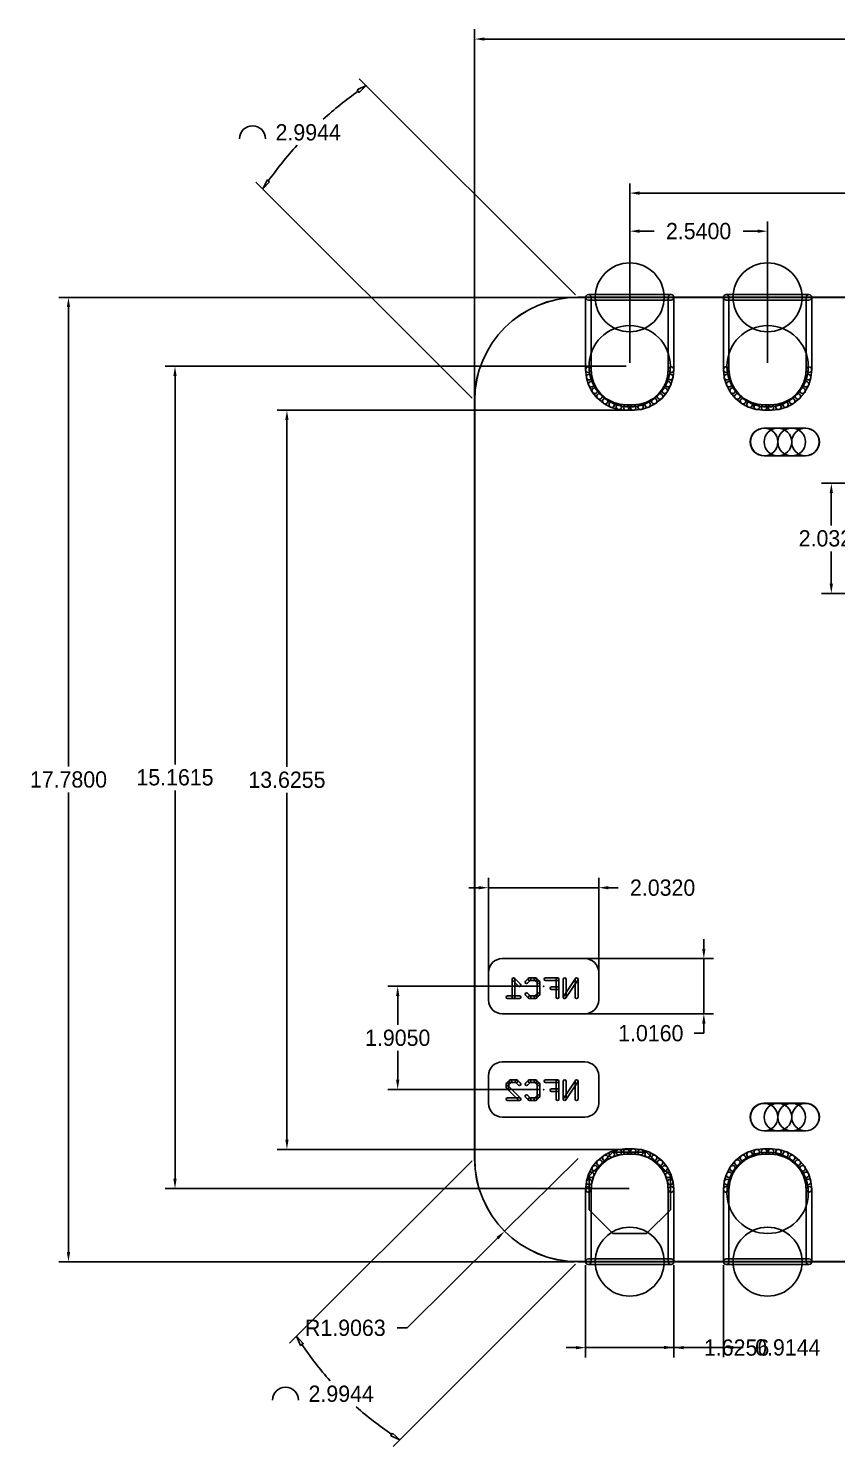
# Model space of a CAD drawing. Extents: x -18.4 to 16.5, y -12.3 to 13.8.
# Drawn here: x -18.38 to -3.49, y -12.3 to 13.85 of the extents above; entities that cross this region are included whole.
import ezdxf
from ezdxf.enums import TextEntityAlignment as Align

# ---------------------------------------------------------------- set-up
doc = ezdxf.new("R2010")
doc.units = 0
doc.layers.get('0').update_dxf_attribs({"linetype": 'CONTINUOUS'})
doc.layers.get('DEFPOINTS').update_dxf_attribs({"linetype": 'CONTINUOUS'})
for name, color, linetype in [('16', 5, 'CONTINUOUS'), ('17', 3, 'CONTINUOUS'), ('20', 6, 'CONTINUOUS'), ('24', 4, 'CONTINUOUS'), ('38', 7, 'CONTINUOUS')]:
    doc.layers.add(name, color=color, linetype=linetype)
doc.styles.add('VCDSTYLE03', font='txt')
doc.styles.add('VCDSTYLE33', font='txt', dxfattribs={"width": 0.98})
doc.dimstyles.new('VCDDIMSTYLE01', dxfattribs={"dimtxt": 0.3, "dimasz": 0.18, "dimexe": 0.18, "dimexo": 0.0625, "dimgap": 0.09, "dimtad": 0, "dimtih": 1, "dimtoh": 1, "dimdec": 4, "dimzin": 12, "dimtxsty": 'VCDSTYLE33', "dimsah": 1, "dimcen": 0.09, "dimazin": 3, "dimtfac": 1, "dimtdec": 4, "dimtmove": 0, "dimatfit": 3, "dimtolj": 1, "dimtzin": 0})
doc.dimstyles.new('VCDDIMSTYLE02', dxfattribs={"dimtxt": 0.3, "dimasz": 0.18, "dimexe": 0.18, "dimexo": 0.0625, "dimgap": 0.09, "dimtad": 0, "dimtih": 1, "dimtoh": 1, "dimdec": 4, "dimzin": 12, "dimtxsty": 'VCDSTYLE33', "dimsah": 1, "dimcen": 0.09, "dimazin": 3, "dimtfac": 1, "dimtdec": 4, "dimtmove": 0, "dimatfit": 3, "dimtolj": 1, "dimtzin": 0})

# ---------------------------------------------------------------- blocks, each defined once
blk = doc.blocks.new('*D2')
at = {"color": 0}
for p, q in [((-7.303, 7.683), (-7.303, 10.289)), ((-4.763, 7.683), (-4.763, 10.289)), ((-7.122, 10.109), (-6.851, 10.109)), ((-4.943, 10.109), (-5.214, 10.109))]:
    blk.add_line(p, q, dxfattribs=at)
for points in [[(-7.122, 10.139), (-7.122, 10.079), (-7.303, 10.109)], [(-4.943, 10.079), (-4.943, 10.139), (-4.763, 10.109)]]:
    blk.add_solid(points, dxfattribs=at)
at = {"layer": 'DEFPOINTS', "color": 0}
for p in [(-4.763, 10.109), (-7.303, 7.62), (-4.763, 7.62)]:
    blk.add_point(p, dxfattribs=at)
at = {"color": 0, "insert": (-6.033, 10.109), "char_height": 0.3, "attachment_point": 5, "style": 'VCDSTYLE33'}
blk.add_mtext('\\A1;2.5400', dxfattribs=at)
blk = doc.blocks.new('*D3')
at = {"color": 0}
for p, q in [((-7.365, 7.62), (-15.86, 7.62)), ((-15.68, 7.44), (-15.68, 0.279)), ((-15.68, -7.361), (-15.68, -0.201)), ((-7.314, -7.541), (-15.86, -7.541))]:
    blk.add_line(p, q, dxfattribs=at)
for points in [[(-15.65, 7.44), (-15.71, 7.44), (-15.68, 7.62)], [(-15.71, -7.361), (-15.65, -7.361), (-15.68, -7.541)]]:
    blk.add_solid(points, dxfattribs=at)
at = {"layer": 'DEFPOINTS', "color": 0}
for p in [(-7.303, 7.62), (-15.68, -7.541), (-7.252, -7.541)]:
    blk.add_point(p, dxfattribs=at)
at = {"color": 0, "insert": (-15.68, 0.039), "char_height": 0.3, "attachment_point": 5, "style": 'VCDSTYLE33'}
blk.add_mtext('\\A1;15.1615', dxfattribs=at)
blk = doc.blocks.new('*D7')
at = {"color": 0}
for p, q in [((-7.365, 6.807), (-13.798, 6.807)), ((-13.618, 6.627), (-13.618, 0.234)), ((-13.618, -6.638), (-13.618, -0.246)), ((-7.333, -6.818), (-13.798, -6.818))]:
    blk.add_line(p, q, dxfattribs=at)
for points in [[(-13.588, 6.627), (-13.648, 6.627), (-13.618, 6.807)], [(-13.648, -6.638), (-13.588, -6.638), (-13.618, -6.818)]]:
    blk.add_solid(points, dxfattribs=at)
at = {"layer": 'DEFPOINTS', "color": 0}
for p in [(-7.302, 6.807), (-13.618, -6.818), (-7.271, -6.818)]:
    blk.add_point(p, dxfattribs=at)
at = {"color": 0, "insert": (-13.618, -0.006), "char_height": 0.3, "attachment_point": 5, "style": 'VCDSTYLE33'}
blk.add_mtext('\\A1;13.6255', dxfattribs=at)
blk = doc.blocks.new('*D8')
at = {"color": 0}
for p, q in [((-6.49, -8.953), (-6.49, -10.651)), ((-5.575, -8.953), (-5.575, -10.651)), ((-6.67, -10.471), (-6.85, -10.471)), ((-6.49, -10.471), (-5.575, -10.471)), ((-5.395, -10.471), (-5.215, -10.471))]:
    blk.add_line(p, q, dxfattribs=at)
for points in [[(-6.67, -10.501), (-6.67, -10.441), (-6.49, -10.471)], [(-5.395, -10.441), (-5.395, -10.501), (-5.575, -10.471)]]:
    blk.add_solid(points, dxfattribs=at)
at = {"layer": 'DEFPOINTS', "color": 0}
for p in [(-6.49, -8.89), (-5.575, -8.89), (-5.575, -10.471)]:
    blk.add_point(p, dxfattribs=at)
at = {"color": 0, "insert": (-4.39, -10.471), "char_height": 0.3, "attachment_point": 5, "style": 'VCDSTYLE33'}
blk.add_mtext('\\A1;0.9144', dxfattribs=at)
blk = doc.blocks.new('#DIM')
for p, q in [((-10.205, -7.029), (-13.569, -10.393)), ((-8.299, -8.935), (-11.663, -12.299))]:
    blk.add_line(p, q)
for points in [[(-13.368, -10.432), (-13.318, -10.4), (-13.442, -10.265), (-13.368, -10.432)], [(-11.67, -12.048), (-11.702, -12.098), (-11.535, -12.172), (-11.67, -12.048)]]:
    blk.add_lwpolyline(points)
for centre, radius, start, end in [((-8.255, -6.985), 6.137, 213.9921, 221.9128), ((-13.644, -11.444), 0.24, 0, 180), ((-8.255, -6.985), 6.137, 228.2635, 236.0079)]:
    blk.add_arc(centre, radius, start, end)
at = {"style": 'VCDSTYLE03', "width": 0.98}
blk.add_text('2.9944', height=0.3, dxfattribs=at).set_placement((-12.618, -11.474), align=Align.CENTER)
blk = doc.blocks.new('#DIM_1_')
for p, q in [((-8.299, 8.935), (-12.284, 12.92)), ((-10.205, 7.029), (-14.19, 11.014))]:
    blk.add_line(p, q)
for points in [[(-12.322, 12.715), (-12.288, 12.666), (-12.157, 12.793), (-12.322, 12.715)], [(-13.936, 11.018), (-13.985, 11.052), (-14.063, 10.887), (-13.936, 11.018)]]:
    blk.add_lwpolyline(points)
for centre, radius, start, end in [((-8.255, 6.985), 6.997, 125.3662, 132.1484), ((-14.252, 11.812), 0.24, 0, 180), ((-8.255, 6.985), 6.997, 137.7161, 144.6338)]:
    blk.add_arc(centre, radius, start, end)
at = {"style": 'VCDSTYLE03', "width": 0.98}
blk.add_text('2.9944', height=0.3, dxfattribs=at).set_placement((-13.226, 11.782), align=Align.CENTER)
blk = doc.blocks.new('*D14')
at = {"color": 0}
for p, q in [((-8.255, -6.985), (-9.608, -8.328)), ((-11.404, -10.11), (-9.736, -8.455)), ((-11.584, -10.11), (-11.404, -10.11))]:
    blk.add_line(p, q, dxfattribs=at)
blk.add_solid([(-9.715, -8.476), (-9.757, -8.433), (-9.608, -8.328)], dxfattribs=at)
at = {"layer": 'DEFPOINTS', "color": 0}
for p in [(-8.255, -6.985), (-9.608, -8.328)]:
    blk.add_point(p, dxfattribs=at)
at = {"color": 0, "insert": (-12.542, -10.11), "char_height": 0.3, "attachment_point": 5, "style": 'VCDSTYLE33'}
blk.add_mtext('\\A1;R1.9063', dxfattribs=at)
blk = doc.blocks.new('*D15')
at = {"color": 0}
for p, q in [((-8.952, -3.81), (-11.757, -3.81)), ((-11.577, -3.99), (-11.577, -4.523)), ((-11.577, -5.535), (-11.577, -5.003)), ((-8.952, -5.715), (-11.757, -5.715))]:
    blk.add_line(p, q, dxfattribs=at)
for points in [[(-11.547, -3.99), (-11.607, -3.99), (-11.577, -3.81)], [(-11.607, -5.535), (-11.547, -5.535), (-11.577, -5.715)]]:
    blk.add_solid(points, dxfattribs=at)
at = {"layer": 'DEFPOINTS', "color": 0}
for p in [(-8.89, -3.81), (-11.577, -5.715), (-8.89, -5.715)]:
    blk.add_point(p, dxfattribs=at)
at = {"color": 0, "insert": (-11.577, -4.763), "char_height": 0.3, "attachment_point": 5, "style": 'VCDSTYLE33'}
blk.add_mtext('\\A1;1.9050', dxfattribs=at)
blk = doc.blocks.new('*D16')
at = {"color": 0}
for p, q in [((-5.937, -3.122), (-5.937, -2.942)), ((-8.828, -3.302), (-5.757, -3.302)), ((-5.937, -3.302), (-5.937, -4.318)), ((-8.828, -4.318), (-5.757, -4.318)), ((-5.937, -4.678), (-6.117, -4.678)), ((-5.937, -4.498), (-5.937, -4.678))]:
    blk.add_line(p, q, dxfattribs=at)
for points in [[(-5.967, -3.122), (-5.907, -3.122), (-5.937, -3.302)], [(-5.907, -4.498), (-5.967, -4.498), (-5.937, -4.318)]]:
    blk.add_solid(points, dxfattribs=at)
at = {"layer": 'DEFPOINTS', "color": 0}
for p in [(-8.89, -3.302), (-8.89, -4.318), (-5.937, -4.318)]:
    blk.add_point(p, dxfattribs=at)
at = {"color": 0, "insert": (-6.914, -4.678), "char_height": 0.3, "attachment_point": 5, "style": 'VCDSTYLE33'}
blk.add_mtext('\\A1;1.0160', dxfattribs=at)
blk = doc.blocks.new('*D17')
at = {"color": 0}
for p, q in [((-9.906, -3.748), (-9.906, -1.815)), ((-7.874, -3.748), (-7.874, -1.815)), ((-10.086, -1.995), (-10.266, -1.995)), ((-9.906, -1.995), (-7.874, -1.995)), ((-7.694, -1.995), (-7.514, -1.995))]:
    blk.add_line(p, q, dxfattribs=at)
for points in [[(-10.086, -2.025), (-10.086, -1.965), (-9.906, -1.995)], [(-7.694, -1.965), (-7.694, -2.025), (-7.874, -1.995)]]:
    blk.add_solid(points, dxfattribs=at)
at = {"layer": 'DEFPOINTS', "color": 0}
for p in [(-7.874, -1.995), (-9.906, -3.81), (-7.874, -3.81)]:
    blk.add_point(p, dxfattribs=at)
at = {"color": 0, "insert": (-6.696, -1.995), "char_height": 0.3, "attachment_point": 5, "style": 'VCDSTYLE33'}
blk.add_mtext('\\A1;2.0320', dxfattribs=at)
blk = doc.blocks.new('*D20')
at = {"color": 0}
for p, q in [((0.572, 5.461), (-3.768, 5.461)), ((-3.588, 5.281), (-3.588, 4.685)), ((-3.588, 3.609), (-3.588, 4.205)), ((0.572, 3.429), (-3.768, 3.429))]:
    blk.add_line(p, q, dxfattribs=at)
for points in [[(-3.558, 5.281), (-3.618, 5.281), (-3.588, 5.461)], [(-3.618, 3.609), (-3.558, 3.609), (-3.588, 3.429)]]:
    blk.add_solid(points, dxfattribs=at)
at = {"layer": 'DEFPOINTS', "color": 0}
for p in [(0.635, 5.461), (-3.588, 3.429), (0.635, 3.429)]:
    blk.add_point(p, dxfattribs=at)
at = {"color": 0, "insert": (-3.588, 4.445), "char_height": 0.3, "attachment_point": 5, "style": 'VCDSTYLE33'}
blk.add_mtext('\\A1;2.0320', dxfattribs=at)
blk = doc.blocks.new('*D25')
at = {"color": 0}
for p, q in [((-8.115, -8.953), (-8.115, -10.654)), ((-6.49, -8.951), (-6.49, -10.654)), ((-8.295, -10.474), (-8.475, -10.474)), ((-8.115, -10.474), (-6.49, -10.474)), ((-6.31, -10.474), (-6.13, -10.474))]:
    blk.add_line(p, q, dxfattribs=at)
for points in [[(-8.295, -10.504), (-8.295, -10.444), (-8.115, -10.474)], [(-6.31, -10.444), (-6.31, -10.504), (-6.49, -10.474)]]:
    blk.add_solid(points, dxfattribs=at)
at = {"layer": 'DEFPOINTS', "color": 0}
for p in [(-8.115, -8.89), (-6.49, -8.889), (-6.49, -10.474)]:
    blk.add_point(p, dxfattribs=at)
at = {"color": 0, "insert": (-5.333, -10.474), "char_height": 0.3, "attachment_point": 5, "style": 'VCDSTYLE33'}
blk.add_mtext('\\A1;1.6256', dxfattribs=at)
blk = doc.blocks.new('*D26')
at = {"color": 0}
for p, q in [((-7.302, 9.003), (-7.302, 10.991)), ((7.938, 9.003), (7.938, 10.991)), ((-7.122, 10.811), (-0.62, 10.811)), ((7.757, 10.811), (1.255, 10.811))]:
    blk.add_line(p, q, dxfattribs=at)
for points in [[(-7.122, 10.841), (-7.122, 10.781), (-7.302, 10.811)], [(7.757, 10.781), (7.757, 10.841), (7.938, 10.811)]]:
    blk.add_solid(points, dxfattribs=at)
at = {"layer": 'DEFPOINTS', "color": 0}
for p in [(-7.302, 10.811), (-7.302, 8.941), (7.938, 8.941)]:
    blk.add_point(p, dxfattribs=at)
at = {"color": 0, "insert": (0.318, 10.811), "char_height": 0.3, "attachment_point": 5, "style": 'VCDSTYLE33'}
blk.add_mtext('\\A1;15.2400', dxfattribs=at)
blk = doc.blocks.new('*D27')
at = {"color": 0}
for p, q in [((-8.318, 8.889), (-17.823, 8.889)), ((-17.643, 8.709), (-17.643, 0.239)), ((-17.643, -8.711), (-17.643, -0.241)), ((-8.318, -8.891), (-17.823, -8.891))]:
    blk.add_line(p, q, dxfattribs=at)
for points in [[(-17.613, 8.709), (-17.673, 8.709), (-17.643, 8.889)], [(-17.673, -8.711), (-17.613, -8.711), (-17.643, -8.891)]]:
    blk.add_solid(points, dxfattribs=at)
at = {"layer": 'DEFPOINTS', "color": 0}
for p in [(-8.255, 8.889), (-17.643, -8.891), (-8.255, -8.891)]:
    blk.add_point(p, dxfattribs=at)
at = {"color": 0, "insert": (-17.643, -0.001), "char_height": 0.3, "attachment_point": 5, "style": 'VCDSTYLE33'}
blk.add_mtext('\\A1;17.7800', dxfattribs=at)
blk = doc.blocks.new('*D28')
at = {"color": 0}
for p, q in [((-10.16, 7.046), (-10.16, 13.831)), ((-9.98, 13.651), (-0.641, 13.651)), ((10.615, 13.651), (1.276, 13.651)), ((10.795, 7.046), (10.795, 13.831))]:
    blk.add_line(p, q, dxfattribs=at)
for points in [[(-9.98, 13.681), (-9.98, 13.621), (-10.16, 13.651)], [(10.615, 13.621), (10.615, 13.681), (10.795, 13.651)]]:
    blk.add_solid(points, dxfattribs=at)
at = {"layer": 'DEFPOINTS', "color": 0}
for p in [(10.795, 13.651), (-10.16, 6.984), (10.795, 6.984)]:
    blk.add_point(p, dxfattribs=at)
at = {"color": 0, "insert": (0.318, 13.651), "char_height": 0.3, "attachment_point": 5, "style": 'VCDSTYLE33'}
blk.add_mtext('\\A1;20.9550', dxfattribs=at)
blk = doc.blocks.new('RECT325120X162560R50')
blk.add_lwpolyline([(1.016, 0.254), (1.016, -0.254, -0.4142), (0.762, -0.508), (-0.762, -0.508, -0.4142), (-1.016, -0.254), (-1.016, 0.254, -0.4142), (-0.762, 0.508), (0.762, 0.508, -0.4142)], format="xyb", close=True)
blk = doc.blocks.new('RECT325120X162560R50_1_')
blk.add_lwpolyline([(1.016, 0.254), (1.016, -0.254, -0.4142), (0.762, -0.508), (-0.762, -0.508, -0.4142), (-1.016, -0.254), (-1.016, 0.254, -0.4142), (-0.762, 0.508), (0.762, 0.508, -0.4142)], format="xyb", close=True)
blk = doc.blocks.new('ROUNDP')
blk.add_circle((0, 0), 0.635)
blk = doc.blocks.new('ROUNDP_1_')
blk.add_circle((0, 0), 0.635)
blk = doc.blocks.new('ROUNDP_7_')
blk.add_circle((0, 0), 0.75)
blk = doc.blocks.new('ROUNDP_8_')
blk.add_circle((0, 0), 0.75)
blk = doc.blocks.new('ROUNDP_18_')
blk.add_circle((0, 0), 0.635)
blk = doc.blocks.new('ROUNDP_19_')
blk.add_circle((0, 0), 0.635)
blk = doc.blocks.new('ROUNDP_25_')
blk.add_circle((0, 0), 0.75)
blk = doc.blocks.new('#POLYLINE_1_')
blk.add_lwpolyline([(0.31065, -0.75), (-0.31065, -0.75), (-0.75, -0.31065), (-0.75, 0.31065), (-0.31065, 0.75), (0.31065, 0.75), (0.75, 0.31065), (0.75, -0.31065), (0.31065, -0.75)])
blk = doc.blocks.new('OCTAGONP_1_')
blk.add_blockref('#POLYLINE_1_', (0, 0))

msp = doc.modelspace()

# ---------------------------------------------------------------- linework, layer by layer
at = {"layer": '16'}
for points in [[(-8.0645, 8.9408), (-6.5405, 8.9408, -1), (-6.5405, 8.8392), (-8.0645, 8.8392, -1)], [(-8.1153, 7.5565), (-8.1153, 8.89, -1), (-8.0137, 8.89), (-8.0137, 7.5565, -1)], [(-6.4897, 8.89), (-6.4897, 7.5565, -1), (-6.5913, 7.5565), (-6.5913, 8.89, -1)], [(-5.5245, 8.9408), (-4.0005, 8.9408, -1), (-4.0005, 8.8392), (-5.5245, 8.8392, -1)], [(-5.5753, 7.5565), (-5.5753, 8.89, -1), (-5.4737, 8.89), (-5.4737, 7.5565, -1)], [(-3.9497, 8.89), (-3.9497, 7.5565, -1), (-4.0513, 7.5565), (-4.0513, 8.89, -1)], [(-8.1016, 7.4152), (-8.1151, 7.5515, -1), (-8.0139, 7.5615), (-8.0005, 7.4252, -1)], [(-6.4899, 7.5515), (-6.5034, 7.4152, -1), (-6.6045, 7.4252), (-6.5911, 7.5615, -1)], [(-5.5616, 7.4152), (-5.5751, 7.5515, -1), (-5.4739, 7.5615), (-5.4605, 7.4252, -1)], [(-3.9499, 7.5515), (-3.9634, 7.4152, -1), (-4.0645, 7.4252), (-4.0511, 7.5615, -1)], [(-8.0599, 7.2745), (-8.0997, 7.4055, -1), (-8.0025, 7.435), (-7.9627, 7.3039, -1)], [(-7.9916, 7.1445), (-8.0561, 7.2652, -1), (-7.9665, 7.3131), (-7.902, 7.1924, -1)], [(-6.5489, 7.2652), (-6.6134, 7.1445, -1), (-6.703, 7.1924), (-6.6385, 7.3131, -1)], [(-6.5053, 7.4055), (-6.5451, 7.2745, -1), (-6.6423, 7.3039), (-6.6025, 7.435, -1)], [(-5.5199, 7.2745), (-5.5597, 7.4055, -1), (-5.4625, 7.435), (-5.4227, 7.3039, -1)], [(-5.4516, 7.1445), (-5.5161, 7.2652, -1), (-5.4265, 7.3131), (-5.362, 7.1924, -1)], [(-4.0089, 7.2652), (-4.0734, 7.1445, -1), (-4.163, 7.1924), (-4.0985, 7.3131, -1)], [(-3.9653, 7.4055), (-4.0051, 7.2745, -1), (-4.1023, 7.3039), (-4.0625, 7.435, -1)], [(-7.8992, 7.0304), (-7.9861, 7.1362, -1), (-7.9075, 7.2007), (-7.8206, 7.0948, -1)], [(-7.7863, 6.9364), (-7.8921, 7.0233, -1), (-7.8277, 7.1019), (-7.7218, 7.015, -1)], [(-6.7129, 7.0233), (-6.8187, 6.9364, -1), (-6.8832, 7.015), (-6.7773, 7.1019, -1)], [(-6.6189, 7.1362), (-6.7058, 7.0304, -1), (-6.7844, 7.0948), (-6.6975, 7.2007, -1)], [(-5.3592, 7.0304), (-5.4461, 7.1362, -1), (-5.3675, 7.2007), (-5.2806, 7.0948, -1)], [(-5.2463, 6.9364), (-5.3521, 7.0233, -1), (-5.2877, 7.1019), (-5.1818, 7.015, -1)], [(-4.1729, 7.0233), (-4.2787, 6.9364, -1), (-4.3432, 7.015), (-4.2373, 7.1019, -1)], [(-4.0789, 7.1362), (-4.1658, 7.0304, -1), (-4.2444, 7.0948), (-4.1575, 7.2007, -1)], [(-7.6573, 6.8664), (-7.778, 6.9309, -1), (-7.7301, 7.0205), (-7.6094, 6.956, -1)], [(-7.517, 6.8228), (-7.648, 6.8626, -1), (-7.6186, 6.9598), (-7.4875, 6.92, -1)], [(-7.371, 6.8074), (-7.5073, 6.8209, -1), (-7.4973, 6.922), (-7.361, 6.9086, -1)], [(-7.239, 6.8072), (-7.366, 6.8072, -1), (-7.366, 6.9088), (-7.239, 6.9088, -1)], [(-7.0977, 6.8209), (-7.234, 6.8074, -1), (-7.244, 6.9086), (-7.1077, 6.922, -1)], [(-6.957, 6.8626), (-7.088, 6.8228, -1), (-7.1175, 6.92), (-6.9864, 6.9598, -1)], [(-6.827, 6.9309), (-6.9477, 6.8664, -1), (-6.9956, 6.956), (-6.8749, 7.0205, -1)], [(-5.1173, 6.8664), (-5.238, 6.9309, -1), (-5.1901, 7.0205), (-5.0694, 6.956, -1)], [(-4.977, 6.8228), (-5.108, 6.8626, -1), (-5.0786, 6.9598), (-4.9475, 6.92, -1)], [(-4.831, 6.8074), (-4.9673, 6.8209, -1), (-4.9573, 6.922), (-4.821, 6.9086, -1)], [(-4.699, 6.8072), (-4.826, 6.8072, -1), (-4.826, 6.9088), (-4.699, 6.9088, -1)], [(-4.5577, 6.8209), (-4.694, 6.8074, -1), (-4.704, 6.9086), (-4.5677, 6.922, -1)], [(-4.417, 6.8626), (-4.548, 6.8228, -1), (-4.5775, 6.92), (-4.4464, 6.9598, -1)], [(-4.287, 6.9309), (-4.4077, 6.8664, -1), (-4.4556, 6.956), (-4.3349, 7.0205, -1)], [(-7.9861, -7.1362), (-7.8992, -7.0304, -1), (-7.8206, -7.0948), (-7.9075, -7.2007, -1)], [(-7.8921, -7.0233), (-7.7863, -6.9364, -1), (-7.7218, -7.015), (-7.8277, -7.1019, -1)], [(-7.778, -6.9309), (-7.6573, -6.8664, -1), (-7.6094, -6.956), (-7.7301, -7.0205, -1)], [(-7.648, -6.8626), (-7.517, -6.8228, -1), (-7.4875, -6.92), (-7.6186, -6.9598, -1)], [(-7.5073, -6.8209), (-7.371, -6.8074, -1), (-7.361, -6.9086), (-7.4973, -6.922, -1)], [(-7.366, -6.8072), (-7.239, -6.8072, -1), (-7.239, -6.9088), (-7.366, -6.9088, -1)], [(-7.234, -6.8074), (-7.0977, -6.8209, -1), (-7.1077, -6.922), (-7.244, -6.9086, -1)], [(-7.088, -6.8228), (-6.957, -6.8626, -1), (-6.9864, -6.9598), (-7.1175, -6.92, -1)], [(-6.9477, -6.8664), (-6.827, -6.9309, -1), (-6.8749, -7.0205), (-6.9956, -6.956, -1)], [(-6.8187, -6.9364), (-6.7129, -7.0233, -1), (-6.7773, -7.1019), (-6.8832, -7.015, -1)], [(-6.7058, -7.0304), (-6.6189, -7.1362, -1), (-6.6975, -7.2007), (-6.7844, -7.0948, -1)], [(-5.4461, -7.1362), (-5.3592, -7.0304, -1), (-5.2806, -7.0948), (-5.3675, -7.2007, -1)], [(-5.3521, -7.0233), (-5.2463, -6.9364, -1), (-5.1818, -7.015), (-5.2877, -7.1019, -1)], [(-5.238, -6.9309), (-5.1173, -6.8664, -1), (-5.0694, -6.956), (-5.1901, -7.0205, -1)], [(-5.108, -6.8626), (-4.977, -6.8228, -1), (-4.9475, -6.92), (-5.0786, -6.9598, -1)], [(-4.9673, -6.8209), (-4.831, -6.8074, -1), (-4.821, -6.9086), (-4.9573, -6.922, -1)], [(-4.826, -6.8072), (-4.699, -6.8072, -1), (-4.699, -6.9088), (-4.826, -6.9088, -1)], [(-4.694, -6.8074), (-4.5577, -6.8209, -1), (-4.5677, -6.922), (-4.704, -6.9086, -1)], [(-4.548, -6.8228), (-4.417, -6.8626, -1), (-4.4464, -6.9598), (-4.5775, -6.92, -1)], [(-4.4077, -6.8664), (-4.287, -6.9309, -1), (-4.3349, -7.0205), (-4.4556, -6.956, -1)], [(-4.2787, -6.9364), (-4.1729, -7.0233, -1), (-4.2373, -7.1019), (-4.3432, -7.015, -1)], [(-4.1658, -7.0304), (-4.0789, -7.1362, -1), (-4.1575, -7.2007), (-4.2444, -7.0948, -1)], [(-8.0997, -7.4055), (-8.0599, -7.2745, -1), (-7.9627, -7.3039), (-8.0025, -7.435, -1)], [(-8.0561, -7.2652), (-7.9916, -7.1445, -1), (-7.902, -7.1924), (-7.9665, -7.3131, -1)], [(-6.6134, -7.1445), (-6.5489, -7.2652, -1), (-6.6385, -7.3131), (-6.703, -7.1924, -1)], [(-6.5451, -7.2745), (-6.5053, -7.4055, -1), (-6.6025, -7.435), (-6.6423, -7.3039, -1)], [(-5.5597, -7.4055), (-5.5199, -7.2745, -1), (-5.4227, -7.3039), (-5.4625, -7.435, -1)], [(-5.5161, -7.2652), (-5.4516, -7.1445, -1), (-5.362, -7.1924), (-5.4265, -7.3131, -1)], [(-4.0734, -7.1445), (-4.0089, -7.2652, -1), (-4.0985, -7.3131), (-4.163, -7.1924, -1)], [(-4.0051, -7.2745), (-3.9653, -7.4055, -1), (-4.0625, -7.435), (-4.1023, -7.3039, -1)], [(-8.1151, -7.5515), (-8.1016, -7.4152, -1), (-8.0005, -7.4252), (-8.0139, -7.5615, -1)], [(-8.1153, -8.89), (-8.1153, -7.5565, -1), (-8.0137, -7.5565), (-8.0137, -8.89, -1)], [(-6.5034, -7.4152), (-6.4899, -7.5515, -1), (-6.5911, -7.5615), (-6.6045, -7.4252, -1)], [(-6.4897, -7.5565), (-6.4897, -8.89, -1), (-6.5913, -8.89), (-6.5913, -7.5565, -1)], [(-5.5751, -7.5515), (-5.5616, -7.4152, -1), (-5.4605, -7.4252), (-5.4739, -7.5615, -1)], [(-5.5753, -8.89), (-5.5753, -7.5565, -1), (-5.4737, -7.5565), (-5.4737, -8.89, -1)], [(-3.9634, -7.4152), (-3.9499, -7.5515, -1), (-4.0511, -7.5615), (-4.0645, -7.4252, -1)], [(-3.9497, -7.5565), (-3.9497, -8.89, -1), (-4.0513, -8.89), (-4.0513, -7.5565, -1)], [(-6.5405, -8.9408), (-8.0645, -8.9408, -1), (-8.0645, -8.8392), (-6.5405, -8.8392, -1)], [(-4.0005, -8.9408), (-5.5245, -8.9408, -1), (-5.5245, -8.8392), (-4.0005, -8.8392, -1)]]:
    msp.add_lwpolyline(points, format="xyb", close=True, dxfattribs=at)
at = {"layer": '20'}
for points in [[(-8.255, 8.8913, -1), (-8.255, 8.8887, 0.4142), (-10.1587, 6.985, -1), (-10.1613, 6.985, -0.4142)], [(8.89, 8.8887), (-8.255, 8.8887, -1), (-8.255, 8.8913), (8.89, 8.8913, -1)], [(-10.1613, -6.985), (-10.1613, 6.985, -1), (-10.1587, 6.985), (-10.1587, -6.985, -1)], [(-4.826, 6.4783, -1), (-4.826, 6.4757, 0.4142), (-5.0787, 6.223, -1), (-5.0813, 6.223, -0.4142)], [(-4.064, 6.4757), (-4.826, 6.4757, -1), (-4.826, 6.4783), (-4.064, 6.4783, -1)], [(-3.8087, 6.223, -1), (-3.8113, 6.223, 0.4142), (-4.064, 6.4757, -1), (-4.064, 6.4783, -0.4142)], [(-5.0813, 6.223, -1), (-5.0787, 6.223, 0.4142), (-4.826, 5.9703, -1), (-4.826, 5.9677, -0.4142)], [(-4.064, 5.9677, -1), (-4.064, 5.9703, 0.4142), (-3.8113, 6.223, -1), (-3.8087, 6.223, -0.4142)], [(-4.826, 5.9703), (-4.064, 5.9703, -1), (-4.064, 5.9677), (-4.826, 5.9677, -1)], [(-4.826, -5.9677, -1), (-4.826, -5.9703, 0.4142), (-5.0787, -6.223, -1), (-5.0813, -6.223, -0.4142)], [(-4.064, -5.9703), (-4.826, -5.9703, -1), (-4.826, -5.9677), (-4.064, -5.9677, -1)], [(-3.8087, -6.223, -1), (-3.8113, -6.223, 0.4142), (-4.064, -5.9703, -1), (-4.064, -5.9677, -0.4142)], [(-5.0813, -6.223, -1), (-5.0787, -6.223, 0.4142), (-4.826, -6.4757, -1), (-4.826, -6.4783, -0.4142)], [(-4.064, -6.4783, -1), (-4.064, -6.4757, 0.4142), (-3.8113, -6.223, -1), (-3.8087, -6.223, -0.4142)], [(-4.826, -6.4757), (-4.064, -6.4757, -1), (-4.064, -6.4783), (-4.826, -6.4783, -1)], [(-10.1613, -6.985, -1), (-10.1587, -6.985, 0.4142), (-8.255, -8.8887, -1), (-8.255, -8.8913, -0.4142)], [(8.89, -8.8913), (-8.255, -8.8913, -1), (-8.255, -8.8887), (8.89, -8.8887, -1)]]:
    msp.add_lwpolyline(points, format="xyb", close=True, dxfattribs=at)
for centre in [(-4.826, 6.223), (-4.572, 6.223), (-4.318, 6.223), (-4.064, 6.223), (-4.826, -6.223), (-4.572, -6.223), (-4.318, -6.223), (-4.064, -6.223)]:
    msp.add_circle(centre, 0.254, dxfattribs=at)
at = {"layer": '24'}
for p in [(-8.89, -3.81), (-8.89, -5.715)]:
    msp.add_point(p, dxfattribs=at)
at = {"layer": '38'}
for points in [[(-9.4251, -3.6648), (-9.3149, -3.7749, -1), (-9.3508, -3.8108), (-9.461, -3.7007, -1)], [(-9.4684, -4.0132), (-9.4684, -3.6827, -1), (-9.4176, -3.6827), (-9.4176, -4.0132, -1)], [(-9.1293, -3.7007), (-9.1844, -3.7558, -1), (-9.2203, -3.7198), (-9.1652, -3.6648, -1)], [(-9.0371, -3.7081), (-9.1473, -3.7081, -1), (-9.1473, -3.6573), (-9.0371, -3.6573, -1)], [(-9, -3.7558), (-9.0551, -3.7007, -1), (-9.0192, -3.6648), (-8.9641, -3.7198, -1)], [(-8.8515, -3.6573), (-8.6312, -3.6573, -1), (-8.6312, -3.7081), (-8.8515, -3.7081, -1)], [(-8.6058, -3.6827), (-8.6058, -4.0132, -1), (-8.6566, -4.0132), (-8.6566, -3.6827, -1)], [(-8.5219, -3.9991), (-8.3015, -3.6686, -1), (-8.2593, -3.6968), (-8.4796, -4.0273, -1)], [(-8.4753, -3.6827), (-8.4753, -4.0132, -1), (-8.5261, -4.0132), (-8.5261, -3.6827, -1)], [(-8.255, -3.6827), (-8.255, -4.0132, -1), (-8.3058, -4.0132), (-8.3058, -3.6827, -1)], [(-9.0074, -3.9581), (-9.0074, -3.7378, -1), (-8.9566, -3.7378), (-8.9566, -3.9581, -1)], [(-8.7414, -3.8226), (-8.6312, -3.8226, -1), (-8.6312, -3.8734), (-8.7414, -3.8734, -1)], [(-9.5532, -3.9878), (-9.3329, -3.9878, -1), (-9.3329, -4.0386), (-9.5532, -4.0386, -1)], [(-9.1844, -3.9402), (-9.1293, -3.9952, -1), (-9.1652, -4.0312), (-9.2203, -3.9761, -1)], [(-9.1473, -3.9878), (-9.0371, -3.9878, -1), (-9.0371, -4.0386), (-9.1473, -4.0386, -1)], [(-9.0551, -3.9952), (-9, -3.9402, -1), (-8.9641, -3.9761), (-9.0192, -4.0312, -1)], [(-9.5278, -5.6174), (-9.5278, -5.6725, -1), (-9.5786, -5.6725), (-9.5786, -5.6174, -1)], [(-9.4801, -5.5803), (-9.5352, -5.6354, -1), (-9.5711, -5.5994), (-9.5161, -5.5444, -1)], [(-9.5352, -5.6545), (-9.3149, -5.8748, -1), (-9.3508, -5.9108), (-9.5711, -5.6904, -1)], [(-9.3879, -5.5877), (-9.4981, -5.5877, -1), (-9.4981, -5.5369), (-9.3879, -5.5369, -1)], [(-9.3508, -5.6354), (-9.4059, -5.5803, -1), (-9.37, -5.5444), (-9.3149, -5.5994, -1)], [(-9.1293, -5.5803), (-9.1844, -5.6354, -1), (-9.2203, -5.5994), (-9.1652, -5.5444, -1)], [(-9.0371, -5.5877), (-9.1473, -5.5877, -1), (-9.1473, -5.5369), (-9.0371, -5.5369, -1)], [(-9, -5.6354), (-9.0551, -5.5803, -1), (-9.0192, -5.5444), (-8.9641, -5.5994, -1)], [(-9.0074, -5.8377), (-9.0074, -5.6174, -1), (-8.9566, -5.6174), (-8.9566, -5.8377, -1)], [(-8.8515, -5.5369), (-8.6312, -5.5369, -1), (-8.6312, -5.5877), (-8.8515, -5.5877, -1)], [(-8.7414, -5.7022), (-8.6312, -5.7022, -1), (-8.6312, -5.753), (-8.7414, -5.753, -1)], [(-8.6058, -5.5623), (-8.6058, -5.8928, -1), (-8.6566, -5.8928), (-8.6566, -5.5623, -1)], [(-8.5219, -5.8787), (-8.3015, -5.5482, -1), (-8.2593, -5.5764), (-8.4796, -5.9069, -1)], [(-8.4753, -5.5623), (-8.4753, -5.8928, -1), (-8.5261, -5.8928), (-8.5261, -5.5623, -1)], [(-8.255, -5.5623), (-8.255, -5.8928, -1), (-8.3058, -5.8928), (-8.3058, -5.5623, -1)], [(-9.3329, -5.9182), (-9.5532, -5.9182, -1), (-9.5532, -5.8674), (-9.3329, -5.8674, -1)], [(-9.1844, -5.8198), (-9.1293, -5.8748, -1), (-9.1652, -5.9108), (-9.2203, -5.8557, -1)], [(-9.1473, -5.8674), (-9.0371, -5.8674, -1), (-9.0371, -5.9182), (-9.1473, -5.9182, -1)], [(-9.0551, -5.8748), (-9, -5.8198, -1), (-8.9641, -5.8557), (-9.0192, -5.9108, -1)]]:
    msp.add_lwpolyline(points, format="xyb", close=True, dxfattribs=at)

# ---------------------------------------------------------------- block references
for name in ['#DIM_1_', '#DIM']:
    msp.add_blockref(name, (0, 0))
at = {"layer": '16'}
for name, p in [('RECT325120X162560R50_1_', (-8.89, -3.81)), ('RECT325120X162560R50', (-8.89, -5.715))]:
    msp.add_blockref(name, p, dxfattribs=at)
at = {"layer": '17'}
for name, p in [('ROUNDP', (-7.3025, 8.89)), ('ROUNDP_1_', (-4.7625, 8.89)), ('ROUNDP_7_', (-7.3025, 7.62)), ('ROUNDP_8_', (-4.7625, 7.62)), ('OCTAGONP_1_', (-7.3025, -7.62)), ('ROUNDP_25_', (-4.7625, -7.62)), ('ROUNDP_19_', (-7.3025, -8.89)), ('ROUNDP_18_', (-4.7625, -8.89))]:
    msp.add_blockref(name, p, dxfattribs=at)

# ---------------------------------------------------------------- dimensions: what is measured, and where the dimension line sits
for base, p1, p2, text, picture, middle in [((10.795, 13.65147), (-10.16, 6.9837), (10.795, 6.9837), '20.9550', '*D28', (0.3175, 13.65147)), ((-7.3025, 10.81051), (7.9375, 8.9408), (-7.3025, 8.9408), '15.2400', '*D26', (0.3175, 10.81051)), ((-4.7625, 10.10907), (-7.3025, 7.62), (-4.7625, 7.62), '2.5400', '*D2', (-6.0325, 10.10907)), ((-7.874, -1.9951), (-9.906, -3.81), (-7.874, -3.81), '2.0320', '*D17', (-6.696, -1.9951)), ((-5.5753, -10.47107), (-6.4897, -8.89), (-5.5753, -8.89), '0.9144', '*D8', (-4.3903, -10.47107))]:
    dim = msp.add_linear_dim(base=base, p1=p1, p2=p2, text=text, dimstyle='VCDDIMSTYLE01')
    dim.commit()
    dim.dimension.update_dxf_attribs({"geometry": picture, "text_midpoint": middle})
for base, p1, p2, text, picture, middle in [((-17.64296, -8.8913), (-8.255, 8.8887), (-8.255, -8.8913), '17.7800', '*D27', (-17.64296, -0.0013)), ((-3.58808, 3.429), (0.635, 5.461), (0.635, 3.429), '2.0320', '*D20', (-3.58808, 4.445)), ((-5.93683, -4.318), (-8.89, -3.302), (-8.89, -4.318), '1.0160', '*D16', (-6.91383, -4.678)), ((-11.57739, -5.715), (-8.88993, -3.81001), (-8.88999, -5.715), '1.9050', '*D15', (-11.57739, -4.76251))]:
    dim = msp.add_linear_dim(base=base, p1=p1, p2=p2, angle=90, text=text, dimstyle='VCDDIMSTYLE01')
    dim.commit()
    dim.dimension.update_dxf_attribs({"geometry": picture, "text_midpoint": middle})
for base, p1, p2, picture, middle in [((-15.6797840775, -7.54145), (-7.3025, 7.62), (-7.2517, -7.54145), '*D3', (-15.6797840775, 0.039275)), ((-13.61764, -6.81831), (-7.3025, 6.8072), (-7.27079, -6.81831), '*D7', (-13.61764, -0.00556))]:
    dim = msp.add_linear_dim(base=base, p1=p1, p2=p2, angle=90, dimstyle='VCDDIMSTYLE01')
    dim.commit()
    dim.dimension.update_dxf_attribs({"geometry": picture, "text_midpoint": middle})
dim = msp.add_radius_dim(center=(-8.25496, -6.98496), mpoint=(-9.60812, -8.32775), dimstyle='VCDDIMSTYLE02', override={"dimpost": 'R<>'})
dim.commit()
dim.dimension.update_dxf_attribs({"geometry": '*D14', "text_midpoint": (-12.54177, -10.10965), "dimtype": 164})
dim = msp.add_linear_dim(base=(-6.4897, -10.47361), p1=(-8.1153, -8.89), p2=(-6.4897, -8.8887), dimstyle='VCDDIMSTYLE01')
dim.commit()
dim.dimension.update_dxf_attribs({"geometry": '*D25', "text_midpoint": (-5.3327, -10.47361)})

doc.saveas('drawing.dxf')
